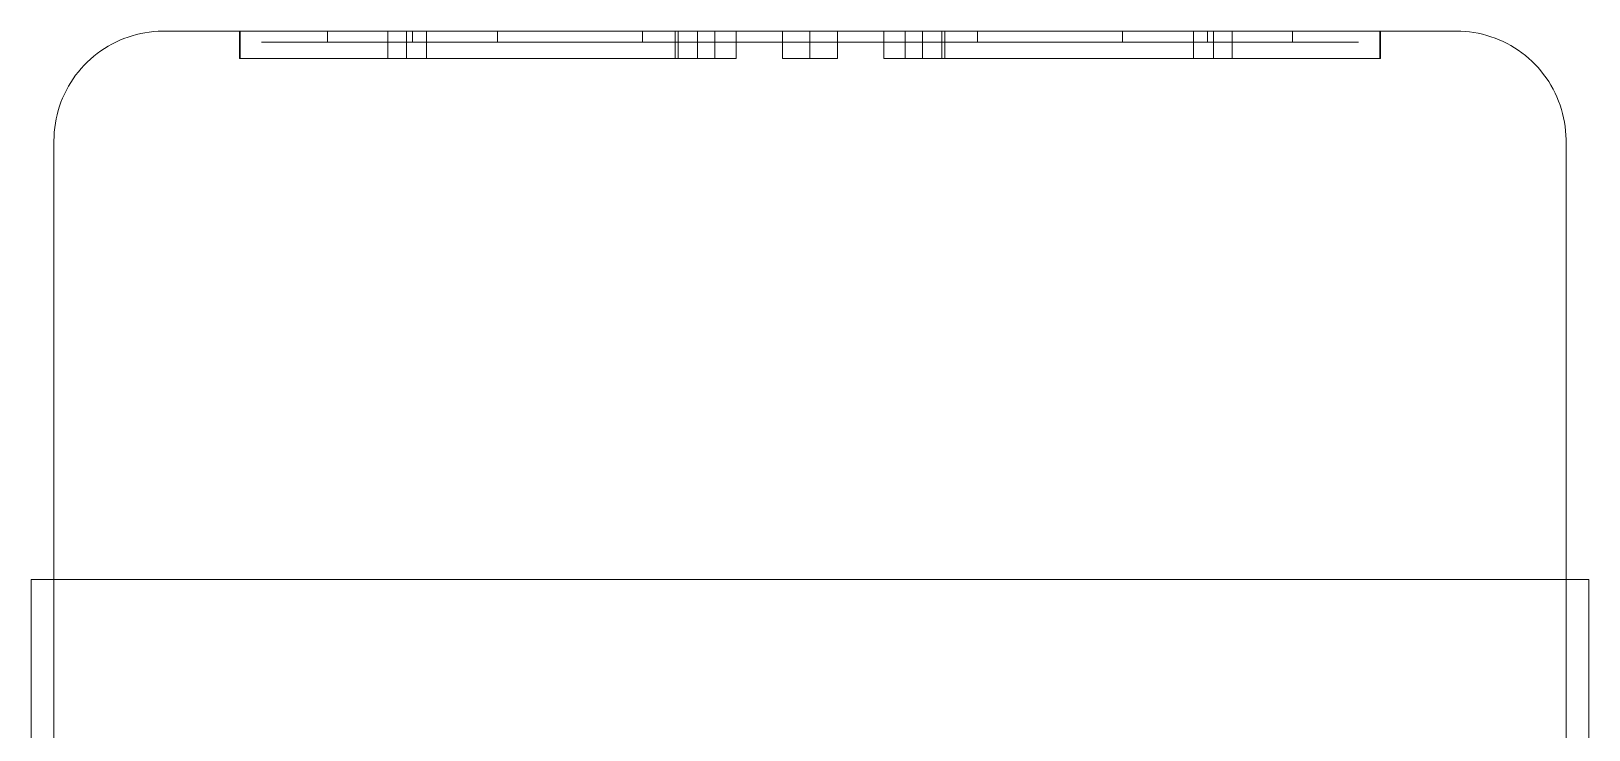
# Model space of a CAD drawing. Header units: metres. Extents: x 5 to 242, y -3 to 162.
# Drawn here: x 176.4705 to 176.6125, y 96.4507 to 96.5145 of the extents above; entities that cross this region are included whole.
import ezdxf

# ---------------------------------------------------------------- set-up
doc = ezdxf.new("R2010")
doc.units = ezdxf.units.M
doc.layers.add('P-SANR-FIXT', color=7, linetype='Continuous', lineweight=5)

# ---------------------------------------------------------------- blocks, each defined once
blk = doc.blocks.new('Bomba Jacuzzi1 - 15B-T 1_1_2CV TRIF_220_380V _1 1_2CV_-2414014-TÉRREO 1_20')
at = {"layer": 'P-SANR-FIXT', "color": 9, "lineweight": 15, "true_color": 0xc0c0c0}
for p, q in [((0.3625000000001688, 0.07099999999982792), (0.3470000000001117, 0.07099999999982792)), ((0.3625, 0.05020458146424473), (0.3625, 0.07100000000000037)), ((0.3625, -0.07099999999999966), (0.3625, 0.07100000000000037)), ((0.4025000000000904, 0.0689229999998588), (0.3470000000001117, 0.0689229999998588)), ((0.3625, 0.06850000000000035), (0.3625, 0.04843681451127829)), ((0.3625, 0.06850000000000035), (0.3625, 0.03425000000000036)), ((0.4100000000000001, 0.01228100000000034), (0.4100000000000001, 0.05200000000000034)), ((0.4100000000000001, 0.05200000000000034), (0.4125, 0.05200000000000034)), ((0.4100000000000001, 0.05198496509634433), (0.4100000000000001, 0.05193986907954234)), ((0.4100000000000001, 0.05193986907954232), (0.4100000000000001, 0.01202384967470937)), ((0.4125, 0.05193986907954234), (0.4100000000000001, 0.05193986907954234)), ((0.4125, 0.05200000000000034), (0.4125, 0.01228100000000034)), ((0.4125, 0.05193986907954232), (0.4125, 0.05198496509634433)), ((0.4125, 0.01202384967470937), (0.4125, 0.05193986907954232)), ((0.4115, -0.04999999999999968), (0.4115, 0.05000000000000035)), ((0.4115, -0.04999999999999968), (0.4115, 0.05000000000000035)), ((0.4125, 0.05000000000000035), (0.4125, 2.695595518288909e-16)), ((0.4125, 0.05000000000000035), (0.4125, 2.909254399228731e-16)), ((0.4125000000001228, 0.04399999999978209), (0.4115000000001057, 0.04399999999978209)), ((0.4115, 0.04400000000000034), (0.4115, -0.04399999999999966)), ((0.4115, 0.04400000000000034), (0.4115, -0.04399999999999966)), ((0.4125, 2.85090551501779e-16), (0.4125, 0.04400000000000034)), ((0.4125, 2.966219044808181e-16), (0.4125, 0.04400000000000034)), ((0.4115, -0.04149999999999967), (0.4115, 0.04150000000000035)), ((0.4115, -0.04149999999999967), (0.4115, 0.04150000000000035)), ((0.4125, 0.04150000000000035), (0.4125, 3.040777155964233e-16)), ((0.4125, 0.04150000000000035), (0.4125, 2.989954313799617e-16)), ((0.4100000000000001, 0.03849480059305205), (0.4100000000000001, 0.03676955262170001)), ((0.4100000000000001, 0.03849480059305228), (0.4100000000000001, 0.01026991259392132)), ((0.4100000000000001, 0.03849480059305228), (0.4125, 0.03849480059305228)), ((0.4125, 0.01026991259392132), (0.4125, 0.03849480059305228)), ((0.4125, 0.03676955262170026), (0.4125, 0.03849480059305228)), ((0.4100000000000001, 0.00868397837975234), (0.4100000000000001, 0.0367695526217004)), ((0.4100000000000001, 0.03676955262170066), (0.4100000000000001, 0.03495926668711966)), ((0.4100000000000001, 0.0367695526217004), (0.4125, 0.0367695526217004)), ((0.4100000000000001, 0.008683978379752315), (0.4100000000000001, 0.03676955262170027)), ((0.4100000000000001, 0.03676955262170027), (0.4125, 0.03676955262170027)), ((0.4125000000001228, 0.03624999999982283), (0.4115000000001057, 0.03624999999982283)), ((0.4115, 0.03625000000000034), (0.4115, -0.03624999999999967)), ((0.4115, 0.03625000000000034), (0.4115, -0.03624999999999967)), ((0.4125, 0.03495926668711941), (0.4125, 0.03676955262170042)), ((0.4125, 0.0367695526217004), (0.4125, 0.00868397837975234)), ((0.4125, 0.03676955262170027), (0.4125, 0.008683978379752315)), ((0.4125, 2.914993836197854e-16), (0.4125, 0.03625000000000034)), ((0.4125, 3.039798378681636e-16), (0.4125, 0.03625000000000034)), ((0.4100000000000001, 0.03495926668711943), (0.4100000000000001, 0.006734378687988359)), ((0.4125, 0.03495926668711942), (0.4100000000000001, 0.03495926668711942)), ((0.4125, 0.006734378687988359), (0.4125, 0.03495926668711943)), ((0.4115, -0.03344899999999967), (0.4115, 0.03344900000000034)), ((0.4115, -0.03344899999999967), (0.4115, 0.03344900000000034)), ((0.4125, 0.03344900000000034), (0.4125, 9.458205660364983e-17)), ((0.4125, 0.03344900000000034), (0.4125, 5.227925392867466e-16)), ((0.4125000000001228, 0.02849999999972497), (0.4115000000001057, 0.02849999999972497)), ((0.4115, 0.02850000000000034), (0.4115, -0.02849999999999967)), ((0.4115, 0.02850000000000034), (0.4115, -0.02849999999999967)), ((0.4125, 3.148280146330791e-16), (0.4125, 0.02850000000000034)), ((0.4125, 3.113377712555092e-16), (0.4125, 0.02850000000000034)), ((0.4115, -0.02246599999999966), (0.4115, 0.02246600000000034)), ((0.4115, -0.02246599999999966), (0.4115, 0.02246600000000034)), ((0.4125, 0.02246600000000034), (0.4125, 3.198178072782469e-16)), ((0.4125, 0.02246600000000034), (0.4125, 3.170665157792825e-16)), ((0.3625, 0.02056182088328843), (0.3625, 0.01772910458952306)), ((0.4125000000001228, 0.01528099999973638), (0.4115000000001057, 0.01528099999973638)), ((0.4115, 0.01528100000000034), (0.4115, -0.01528099999999966)), ((0.4115, 0.01528100000000034), (0.4115, -0.01528099999999966)), ((0.4125, 3.393316692926362e-16), (0.4125, 0.01528100000000034)), ((0.4125, 3.374602865188592e-16), (0.4125, 0.01528100000000034)), ((0.4100000000000001, 0.01202384967470936), (0.4100000000000001, 0.01228100000000035)), ((0.4100000000000001, 0.01228100000000035), (0.4125, 0.01228100000000035)), ((0.4100000000000001, 0.01202384967470937), (0.4125, 0.01202384967470937)), ((0.4125, 0.01228100000000035), (0.4125, 0.01202384967470938)), ((0.4100000000000001, 0.008683978379752325), (0.4100000000000001, 0.01026991259392131)), ((0.4125, 0.01026991259392132), (0.4100000000000001, 0.01026991259392132)), ((0.4125, 0.01026991259392127), (0.4125, 0.00868397837975227)), ((0.4100000000000001, 0.006734378687988291), (0.4100000000000001, 0.008683978379752282)), ((0.4100000000000001, 0.00868397837975234), (0.4125, 0.00868397837975234)), ((0.4100000000000001, 0.00868397837975227), (0.4125, 0.00868397837975227)), ((0.4125, 0.008683978379752337), (0.4125, 0.006734378687988357)), ((0.4100000000000001, 0.006734378687988359), (0.4125, 0.006734378687988359)), ((0.4115, -0.003999999999999663), (0.4115, 0.004000000000000339)), ((0.4115, -0.003999999999999663), (0.4115, 0.004000000000000339)), ((0.4125, 0.004000000000000339), (0.4125, 3.492990483019787e-16)), ((0.4125, 0.004000000000000339), (0.4125, 3.488091895823198e-16)), ((0.4100000000000001, 3.136724491258204e-16), (0.4100000000000001, 0.002500000000000317)), ((0.4100000000000001, 0.002499999999999909), (0.4100000000000001, -8.195527589904827e-17)), ((0.4125, 0.002500000000000313), (0.4100000000000001, 0.002500000000000313)), ((0.4100000000000001, 0.002500000000000239), (0.4125, 0.002500000000000239)), ((0.4125, 2.537969834293108e-16), (0.4125, 0.002500000000000245)), ((0.4125, 0.002500000000000239), (0.4125, 2.34310437450936e-16)), ((0.3625, 4.186406703796507e-16), (0.3625, -0.01772910458952223)), ((0.4100000000000001, 6.080552727993904e-17), (0.4100000000000001, -0.002499999999999891)), ((0.4100000000000001, -0.002499999999999728), (0.4100000000000001, 2.728497758383899e-16)), ((0.4125, 4.811567810847352e-17), (0.4100000000000001, 4.811567810847352e-17)), ((0.4100000000000001, 3.470219667178748e-16), (0.4125, 3.470219667178748e-16)), ((0.4100000000000001, 2.537969834293108e-16), (0.4125, 2.537969834293108e-16)), ((0.4100000000000001, 2.34310437450935e-16), (0.4125, 2.34310437450935e-16)), ((0.4125, 6.01787886817917e-16), (0.4125, -0.04999999999999968)), ((0.4125, 2.695595518288909e-16), (0.4125, -0.04999999999999968)), ((0.4125, -0.04399999999999966), (0.4125, 2.85090551501779e-16)), ((0.4125, -0.04399999999999966), (0.4125, 5.701808577484566e-16)), ((0.4125, 5.570112623028482e-16), (0.4125, -0.04149999999999967)), ((0.4125, 3.040777155964233e-16), (0.4125, -0.04149999999999967)), ((0.4125, -0.03624999999999967), (0.4125, 2.914993836197854e-16)), ((0.4125, -0.03624999999999967), (0.4125, 5.293551118670704e-16)), ((0.4125, 7.30753299010593e-16), (0.4125, -0.03344899999999967)), ((0.4125, 9.458205660364983e-17), (0.4125, -0.03344899999999967)), ((0.4125, -0.02849999999999967), (0.4125, 3.148280146330791e-16)), ((0.4125, -0.02849999999999967), (0.4125, 4.885293659856842e-16)), ((0.4125, 4.567432304181636e-16), (0.4125, -0.02246599999999966)), ((0.4125, 3.198178072782469e-16), (0.4125, -0.02246599999999966)), ((0.4125, -0.01528099999999966), (0.4125, 3.257594148611986e-16)), ((0.4125, -0.01528099999999966), (0.4125, 4.324660675389226e-16)), ((0.4125, 3.736781853339233e-16), (0.4125, -0.003999999999999663)), ((0.4125, 3.492990483019787e-16), (0.4125, -0.003999999999999663)), ((0.4125, 3.522117875132752e-16), (0.4125, -0.002499999999999651)), ((0.4125, -0.002500000000000226), (0.4125, -2.7494673204842e-16)), ((0.4100000000000001, -0.002499999999999652), (0.4125, -0.002499999999999652)), ((0.4100000000000001, -0.002500000000000226), (0.4125, -0.002500000000000226)), ((0.4100000000000001, -0.03495926668711971), (0.4100000000000001, -0.006734378687987691)), ((0.4100000000000001, -0.008683978379751702), (0.4100000000000001, -0.006734378687987689)), ((0.4100000000000001, -0.006734378687987691), (0.4125, -0.006734378687987691)), ((0.4125, -0.006734378687987755), (0.4125, -0.00868397837975176)), ((0.4125, -0.006734378687987691), (0.4125, -0.03495926668711971)), ((0.4100000000000001, -0.01026991259392065), (0.4100000000000001, -0.008683978379751635)), ((0.4100000000000001, -0.008683978379751633), (0.4100000000000001, -0.0367695526216996)), ((0.4100000000000001, -0.00868397837975158), (0.4125, -0.00868397837975158)), ((0.4100000000000001, -0.008683978379751689), (0.4100000000000001, -0.03676955262169972)), ((0.4125, -0.008683978379751751), (0.4100000000000001, -0.008683978379751751)), ((0.4125, -0.0367695526216996), (0.4125, -0.008683978379751633)), ((0.4125, -0.008683978379751578), (0.4125, -0.0102699125939206)), ((0.4125, -0.03676955262169972), (0.4125, -0.008683978379751689)), ((0.4100000000000001, -0.0384948005930516), (0.4100000000000001, -0.01026991259392065)), ((0.4100000000000001, -0.01026991259392065), (0.4125, -0.01026991259392065)), ((0.4125, -0.01026991259392065), (0.4125, -0.0384948005930516)), ((0.4100000000000001, -0.05193986907954166), (0.4100000000000001, -0.01202384967470868)), ((0.4100000000000001, -0.01228099999999967), (0.4100000000000001, -0.01202384967470868)), ((0.4100000000000001, -0.01202384967470868), (0.4125, -0.01202384967470868)), ((0.4100000000000001, -0.01228099999999967), (0.4100000000000001, -0.05199999999999966)), ((0.4125, -0.01228099999999967), (0.4100000000000001, -0.01228099999999967)), ((0.4125, -0.0120238496747087), (0.4125, -0.01228099999999967)), ((0.4125, -0.01202384967470868), (0.4125, -0.05193986907954166)), ((0.4125, -0.05199999999999966), (0.4125, -0.01228099999999967)), ((0.4115000000001057, -0.0152810000001522), (0.4125000000001228, -0.0152810000001522)), ((0.4115000000001057, -0.0285000000002794), (0.4125000000001228, -0.0285000000002794)), ((0.4100000000000001, -0.03495926668711998), (0.4100000000000001, -0.03676955262169995)), ((0.4100000000000001, -0.03495926668711973), (0.4125, -0.03495926668711973)), ((0.4125, -0.0367695526216997), (0.4125, -0.03495926668711973)), ((0.4100000000000001, -0.0367695526216996), (0.4100000000000001, -0.03849480059305161)), ((0.4125, -0.0367695526216996), (0.4100000000000001, -0.0367695526216996)), ((0.4100000000000001, -0.03676955262169972), (0.4125, -0.03676955262169972)), ((0.4115000000001057, -0.03625000000010005), (0.4125000000001228, -0.03625000000010005)), ((0.4125, -0.03849480059305184), (0.4125, -0.03676955262169983)), ((0.4100000000000001, -0.03849480059305184), (0.4125, -0.03849480059305184)), ((0.4115000000001057, -0.04400000000019791), (0.4125000000001228, -0.04400000000019791)), ((0.3625, -0.04843681451127869), (0.3625, -0.06849999999999967)), ((0.3625, -0.04843681451127804), (0.3625, -0.06849999999999967)), ((0.3625, -0.07099999999999966), (0.3625, -0.05020458146424485)), ((0.4100000000000001, -0.05193986907954166), (0.4100000000000001, -0.05198496509634366)), ((0.4100000000000001, -0.05193986907954165), (0.4125, -0.05193986907954165)), ((0.4100000000000001, -0.05199999999999966), (0.4125, -0.05199999999999966)), ((0.4125, -0.05198496509634365), (0.4125, -0.05193986907954165)), ((0.3470000000001117, -0.06892300000027463), (0.4025000000000904, -0.06892300000027463)), ((0.3470000000001117, -0.07100000000024374), (0.3625000000001688, -0.07100000000024374))]:
    blk.add_line(p, q, dxfattribs=at)
at = {"layer": 'P-SANR-FIXT', "color": 254, "lineweight": 15, "true_color": 0xd3d3d3}
for p, q in [((0.3625, 0.02056182088328766), (0.3625, 0.01772910458952229)), ((0.3625, 0.01837615220227868), (0.3625, 0.02053818865828887))]:
    blk.add_line(p, q, dxfattribs=at)
at = {"layer": 'P-SANR-FIXT', "color": 9, "lineweight": 15, "true_color": 0xc0c0c0, "flags": 128}
for points in [[(0.4025000000000904, 0.0689229999998588), (0.4028998933420442, 0.06891500106641398), (0.4032991469397508, 0.06889101706283146), (0.4036971220729915, 0.06885108635829892), (0.4040931820662085, 0.0687952728335913), (0.4044866933080983, 0.06872366577822432), (0.4048770262643433, 0.0686363797483824), (0.4052635564857701, 0.06853355438284853), (0.4056456656062503, 0.0684153541806787), (0.4060227423329089, 0.0682819682366011), (0.406394183423165, 0.06813360993982315), (0.4067593946507534, 0.06797051663194943), (0.4071177917555288, 0.06779294922761438), (0.4074688013785086, 0.06760119179658214), (0.4078118619793127, 0.06739555110994734), (0.4081464247339904, 0.06717635614891188), (0.4084719544137188, 0.06694395757863277), (0.408787930240286, 0.06669872718727966), (0.4090938467198117, 0.06644105729127223), (0.4093892144512418, 0.0661713601072519), (0.4096735609090622, 0.06589006709328278), (0.4099464311998849, 0.06559762825831167), (0.4102073887890955, 0.06529451144182749), (0.4104560162004715, 0.06498120156621517), (0.4106919156830904, 0.06465819986055649), (0.410914709848159, 0.06432602305851143), (0.4111240422725086, 0.06398520257222044), (0.4113195780688935, 0.06363628364153483), (0.4115010044219145, 0.06327982446259449), (0.4116680310878363, 0.06291639529381282), (0.411820390859752, 0.06254657754453584), (0.4119578399945624, 0.06217096284415748), (0.4120801586030159, 0.06179015209612699), (0.4121871510013543, 0.06140475451643215), (0.4122786460244958, 0.06101538665877634), (0.4123544972999907, 0.06062267142880556), (0.4124145834819914, 0.06022723708724698), (0.4124588084455089, 0.05982971624445382), (0.4124871014398512, 0.05943074484912868), (0.4124994172024199, 0.05903096117039386), (0.4125000000001228, 0.05892299999982643)], [(0.4125000000001228, 0.05892299999982643), (0.4125000000001228, 0.0588758678845843), (0.4125000000001228, 0.05873454694023021), (0.4125000000001228, 0.0584992632501544), (0.4125000000001228, 0.05817039321813936), (0.4125000000001228, 0.05774846296597389), (0.4125000000001228, 0.05723414749197), (0.4125000000001228, 0.05662826959135309), (0.4125000000001228, 0.05593179853949551), (0.4125000000001228, 0.05514584854132008), (0.4125000000001228, 0.05427167694936871), (0.4125000000001228, 0.05331068225178315), (0.4125000000001228, 0.05226440183463383), (0.4125000000001228, 0.05113450952400199), (0.4125000000001228, 0.0499228129060135), (0.4125000000001228, 0.04863125043716027), (0.4125000000001228, 0.04726188834172135), (0.4125000000001228, 0.04581691730681778), (0.4125000000001228, 0.04429864897801199), (0.4125000000001228, 0.04270951226071884), (0.4125000000001228, 0.04105204943463578), (0.4125000000001228, 0.03932891208687506), (0.4125000000001228, 0.03754285686948097), (0.4125000000001228, 0.03569674108964828), (0.4125000000001228, 0.03379351813915674), (0.4125000000001228, 0.031836232768427), (0.4125000000001228, 0.0298280162167026), (0.4125000000001228, 0.02777208120210016), (0.4125000000001228, 0.02567171678178493), (0.4125000000001228, 0.02353028309100373), (0.4125000000001228, 0.02135120596679699), (0.4125000000001228, 0.01913797146789402), (0.4125000000001228, 0.01689412029689047), (0.4125000000001228, 0.0146232421374596), (0.4125000000001228, 0.01232896991006273), (0.4125000000001228, 0.01001497396085106), (0.4125000000001228, 0.007684956189857622), (0.4125000000001228, 0.005342644128181928), (0.4125000000001228, 0.002991784975532937), (0.4125000000001228, 0.0006361396051994234), (0.4125000000001228, -1.386069925501943e-13)], [(0.4125000000001228, -1.386069925501943e-13), (0.4125000000001228, 0.002356291538113874), (0.4125000000001228, 0.004708813512557754), (0.4125000000001228, 0.007053802389897465), (0.4125000000001228, 0.009387506688161011), (0.4125000000001228, 0.01170619297824414), (0.4125000000001228, 0.01400615185676288), (0.4125000000001228, 0.01628370388023468), (0.4125000000001228, 0.01853520545102438), (0.4125000000001228, 0.02075705464715429), (0.4125000000001228, 0.02294569698364248), (0.4125000000001228, 0.02509763109982487), (0.4125000000001228, 0.02720941436018657), (0.4125000000001228, 0.02927766836191076), (0.4125000000001228, 0.03129908433999699), (0.4125000000001228, 0.03327042845969191), (0.4125000000001228, 0.03518854699124277), (0.4125000000001228, 0.03705037135408311), (0.4125000000001228, 0.03885292302643102), (0.4125000000001228, 0.04059331831004311), (0.4125000000001228, 0.04226877294388687), (0.4125000000001228, 0.04387660655786058), (0.4125000000001228, 0.04541424696115501), (0.4125000000001228, 0.04687923425721784), (0.4125000000001228, 0.04826922477880616), (0.4125000000001228, 0.0495819948375829), (0.4125000000001228, 0.05081544428160378), (0.4125000000001228, 0.0519675998548737), (0.4125000000001228, 0.05303661835425955), (0.4125000000001228, 0.0540207895779382), (0.4125000000001228, 0.05491853906233009), (0.4125000000001228, 0.05572843059934094), (0.4125000000001228, 0.05644916853557443), (0.4125000000001228, 0.05707959984409099), (0.4125000000001228, 0.05761871596912824), (0.4125000000001228, 0.05806565443990221), (0.4125000000001228, 0.05841970025030133), (0.4125000000001228, 0.05868028700253271), (0.4125000000001228, 0.05884699781333475), (0.4125000000001228, 0.05891956598095385)], [(0.4125000000001228, -1.386069925501943e-13), (0.4125000000001228, -0.002356291538529695), (0.4125000000001228, -0.004708813512973575), (0.4125000000001228, -0.007053802390174679), (0.4125000000001228, -0.009387506688576833), (0.4125000000001228, -0.01170619297852136), (0.4125000000001228, -0.0140061518571787), (0.4125000000001228, -0.0162837038805119), (0.4125000000001228, -0.0185352054514402), (0.4125000000001228, -0.0207570546474315), (0.4125000000001228, -0.02294569698405831), (0.4125000000001228, -0.02509763110024069), (0.4125000000001228, -0.02720941436060239), (0.4125000000001228, -0.02927766836232659), (0.4125000000001228, -0.0312990843402742), (0.4125000000001228, -0.03327042846010773), (0.4125000000001228, -0.03518854699151998), (0.4125000000001228, -0.03705037135449893), (0.4125000000001228, -0.03885292302670823), (0.4125000000001228, -0.04059331831045893), (0.4125000000001228, -0.04226877294430269), (0.4125000000001228, -0.04387660655813779), (0.4125000000001228, -0.04541424696157083), (0.4125000000001228, -0.04687923425749504), (0.4125000000001228, -0.04826922477922199), (0.4125000000001228, -0.04958199483799872), (0.4125000000001228, -0.0508154442820196), (0.4125000000001228, -0.05196759985528952), (0.4125000000001228, -0.05303661835453677), (0.4125000000001228, -0.05402078957835402), (0.4125000000001228, -0.05491853906260731), (0.4125000000001228, -0.05572843059975676), (0.4125000000001228, -0.05644916853599025), (0.4125000000001228, -0.05707959984450681), (0.4125000000001228, -0.05761871596954406), (0.4125000000001228, -0.05806565444031803), (0.4125000000001228, -0.05841970025071715), (0.4125000000001228, -0.05868028700294853), (0.4125000000001228, -0.05884699781361196), (0.4125000000001228, -0.05891956598123107)], [(0.4125000000001228, -0.05892300000024225), (0.4125000000001228, -0.05887586788500012), (0.4125000000001228, -0.05873454694064604), (0.4125000000001228, -0.05849926325057022), (0.4125000000001228, -0.05817039321855518), (0.4125000000001228, -0.0577484629662511), (0.4125000000001228, -0.05723414749238582), (0.4125000000001228, -0.05662826959176891), (0.4125000000001228, -0.05593179853991133), (0.4125000000001228, -0.05514584854173591), (0.4125000000001228, -0.05427167694978453), (0.4125000000001228, -0.05331068225206036), (0.4125000000001228, -0.05226440183518826), (0.4125000000001228, -0.0511345095242792), (0.4125000000001228, -0.04992281290642932), (0.4125000000001228, -0.04863125043743748), (0.4125000000001228, -0.04726188834199857), (0.4125000000001228, -0.0458169173072336), (0.4125000000001228, -0.0442986489782892), (0.4125000000001228, -0.04270951226113466), (0.4125000000001228, -0.0410520494350516), (0.4125000000001228, -0.03932891208715228), (0.4125000000001228, -0.03754285686975818), (0.4125000000001228, -0.0356967410900641), (0.4125000000001228, -0.03379351813957256), (0.4125000000001228, -0.03183623276884282), (0.4125000000001228, -0.02982801621711842), (0.4125000000001228, -0.02777208120237738), (0.4125000000001228, -0.02567171678206214), (0.4125000000001228, -0.02353028309141955), (0.4125000000001228, -0.02135120596721281), (0.4125000000001228, -0.01913797146817124), (0.4125000000001228, -0.01689412029730629), (0.4125000000001228, -0.01462324213787542), (0.4125000000001228, -0.01232896991047855), (0.4125000000001228, -0.01001497396140549), (0.4125000000001228, -0.007684956190134836), (0.4125000000001228, -0.005342644128459142), (0.4125000000001228, -0.002991784975948758), (0.4125000000001228, -0.0006361396056152443), (0.4125000000001228, -1.386069925501943e-13)], [(0.4125000000001228, -0.05892300000024225), (0.412492001066678, -0.05932289334205743), (0.4124680170631648, -0.05972214693983333), (0.4124280863587015, -0.06012012207300468), (0.4123722728339246, -0.06051618206629101), (0.4123006657785576, -0.06090969330804219), (0.4122133797486464, -0.06130002626442584), (0.4121105543832511, -0.06168655648585264), (0.4119923541809427, -0.0620686656063328), (0.4118589682368651, -0.06244574233285275), (0.4117106099401565, -0.06281718342324748), (0.4115475166323521, -0.0631823946509052), (0.4113699492278784, -0.06354079175561128), (0.4111781917968461, -0.06389180137859111), (0.4109725511102114, -0.06423486197939529), (0.4107533561491759, -0.0645694247340729), (0.4105209575788968, -0.06489495441380132), (0.4102757271876822, -0.06521093024036854), (0.4100180572915362, -0.06551684671989425), (0.4097483601075159, -0.06581221445118572), (0.4094670670935468, -0.06609656090914469), (0.4091746282585064, -0.0663694311998981), (0.4088715114420222, -0.06663038878917796), (0.4085582015666178, -0.06687901620062331), (0.4082351998608205, -0.06711491568317288), (0.4079030230587754, -0.0673377098482415), (0.4075622025724152, -0.06754704227266048), (0.4072132836418682, -0.06774257806904534), (0.4068568244628585, -0.06792400442192775), (0.4064933952942154, -0.06809103108784949), (0.4061235775449384, -0.06824339085983447), (0.4057479628444908, -0.06838083999471418), (0.4053671520964603, -0.06850315860316769), (0.4049817545166268, -0.06861015100136757), (0.4045923866590403, -0.06870164602450896), (0.4041996714291389, -0.06877749730000396), (0.403804237087511, -0.06883758348214324), (0.4034067162447178, -0.06888180844559139), (0.403007744849462, -0.06891010143993372), (0.4026079611707272, -0.0689224172025024), (0.4025000000000904, -0.06892300000027463)]]:
    blk.add_lwpolyline(points, dxfattribs=at)

msp = doc.modelspace()

# ---------------------------------------------------------------- block references
at = {"layer": 'P-SANR-FIXT', "color": 254, "lineweight": 15, "true_color": 0xd3d3d3, "rotation": 89.99999999999915}
msp.add_blockref('Bomba Jacuzzi1 - 15B-T 1_1_2CV TRIF_220_380V _1 1_2CV_-2414014-TÉRREO 1_20', (176.5414830326923, 96.10195853299291), dxfattribs=at)

doc.saveas('drawing.dxf')
